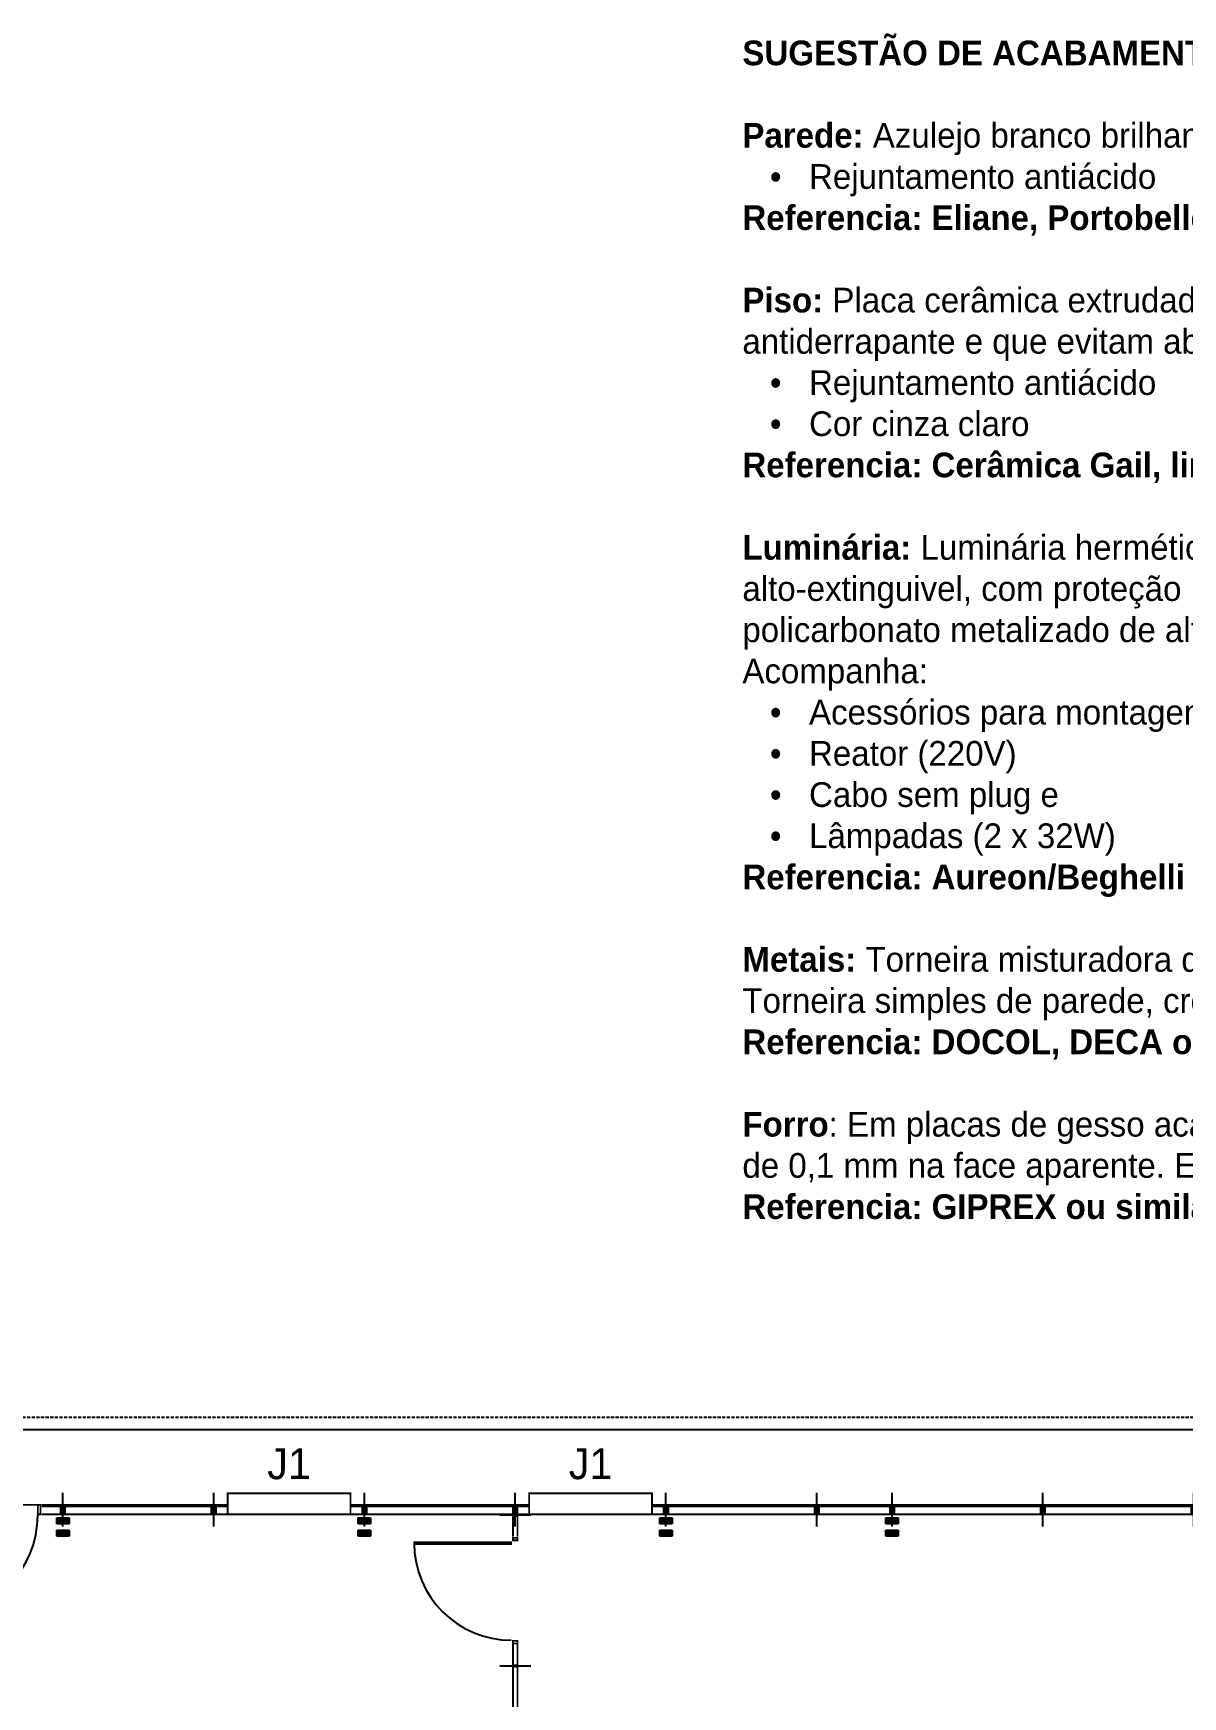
# Model space of a CAD drawing. Header units: millimetres. Extents: x -18806 to 201070, y -25046 to 92854.
# Drawn here: x 165661 to 174963, y -5941 to 7519 of the extents above; entities that cross this region are included whole.
import ezdxf
from ezdxf.enums import TextEntityAlignment as Align

# ---------------------------------------------------------------- set-up
doc = ezdxf.new("R2010")
doc.units = ezdxf.units.MM
doc.header["$LTSCALE"] = 50
doc.linetypes.add('DASHED', pattern=[0.75, 0.5, -0.25])
doc.layers.add('LAYC', color=4, linetype='Continuous')
doc.layers.add('PILARES', color=5, linetype='Continuous')
doc.styles.add('2', font='stylu.ttf', dxfattribs={"height": 0.35})
doc.styles.add('L1', font='txt', dxfattribs={"height": 0.18})

# ---------------------------------------------------------------- blocks, each defined once
blk = doc.blocks.new('f1')
at = {"color": 24}
for p, q in [((0, 0.09), (0, -0.18)), ((1.22, 0.09), (1.22, -0.18))]:
    blk.add_line(p, q, dxfattribs=at)
at = {"color": 24, "const_width": 0.014}
blk.add_lwpolyline([(0, -0.007), (1.22, -0.007)], dxfattribs=at)
at = {"color": 170, "const_width": 0.026}
blk.add_lwpolyline([(0.013, -0.016), (0.013, -0.077), (1.207, -0.077), (1.207, -0.016)], dxfattribs=at)
at = {"style": 'L1', "flags": 3}
blk.add_attdef('BLOCO', (0, 0.224), '', height=0.18, dxfattribs=at)
blk = doc.blocks.new('if11')
at = {"color": 24}
for p, q in [((0, -0.125), (0, 0.125)), ((1.22, -0.125), (1.22, 0.125))]:
    blk.add_line(p, q, dxfattribs=at)
at = {"color": 3, "const_width": 0.014}
blk.add_lwpolyline([(1.22, 0.018), (0, 0.018)], dxfattribs=at)
at = {"color": 24, "const_width": 0.014}
blk.add_lwpolyline([(0.007, 0.008), (0.007, -0.018), (1.213, -0.018), (1.213, 0.011)], dxfattribs=at)
at = {"style": 'L1', "flags": 3}
blk.add_attdef('BLOCO', (0, 0.305), '', height=0.18, dxfattribs=at)
blk = doc.blocks.new('ip1d1')
at = {"color": 24}
for p, q in [((0, -0.125), (0, 0.125)), ((1.22, -0.125), (1.22, 0.125))]:
    blk.add_line(p, q, dxfattribs=at)
at = {"color": 40, "const_width": 0.014}
blk.add_lwpolyline([(0.987, 0.818), (0.987, 0.032), (1.003, 0.032), (1.003, 0.818)], close=True, dxfattribs=at)
at = {"color": 3, "const_width": 0.014}
for points in [[(0.174, 0.018), (0.007, 0.018), (0.007, -0.018)], [(1.22, 0.018), (1.046, 0.018)]]:
    blk.add_lwpolyline(points, dxfattribs=at)
at = {"color": 7, "const_width": 0.014}
for points in [[(0.203, 0.018), (0.203, -0.018), (0.182, -0.018), (0.182, 0.018)], [(1.017, 0.018), (1.017, -0.018), (1.038, -0.018), (1.038, 0.018)]]:
    blk.add_lwpolyline(points, close=True, dxfattribs=at)
at = {"color": 24, "const_width": 0.014}
for points in [[(1.046, -0.018), (1.213, -0.018), (1.213, 0.012)], [(0.007, -0.018), (0.174, -0.018)]]:
    blk.add_lwpolyline(points, dxfattribs=at)
at = {"color": 40}
blk.add_arc((0.995, 0.032), 0.786, 90, 180, dxfattribs=at)
at = {"style": 'L1', "flags": 3}
blk.add_attdef('BLOCO', (0, 0.915), '', height=0.18, dxfattribs=at)
blk = doc.blocks.new('f11')
at = {"color": 24}
for p, q in [((0, 0.09), (0, -0.18)), ((1.22, 0.09), (1.22, -0.18))]:
    blk.add_line(p, q, dxfattribs=at)
at = {"color": 3, "const_width": 0.014}
blk.add_lwpolyline([(0, -0.007), (1.22, -0.007)], dxfattribs=at)
at = {"color": 170, "const_width": 0.026}
blk.add_lwpolyline([(0.013, -0.016), (0.013, -0.077), (1.207, -0.077), (1.207, -0.016)], dxfattribs=at)
at = {"style": 'L1', "flags": 3}
blk.add_attdef('BLOCO', (0, 0.224), '', height=0.18, dxfattribs=at)
blk = doc.blocks.new('j1a1')
at = {"color": 24}
for p, q in [((0, 0.09), (0, -0.18)), ((1.22, 0.09), (1.22, -0.18))]:
    blk.add_line(p, q, dxfattribs=at)
at = {"color": 3, "const_width": 0.014}
blk.add_lwpolyline([(0, -0.007), (1.22, -0.007)], dxfattribs=at)
at = {"color": 170, "const_width": 0.026}
for points in [[(0.013, -0.016), (0.013, -0.077), (0.105, -0.077)], [(1.115, -0.077), (1.207, -0.077), (1.207, -0.016)]]:
    blk.add_lwpolyline(points, dxfattribs=at)
at = {"color": 7, "const_width": 0.014}
blk.add_lwpolyline([(0.113, -0.016), (0.113, -0.177), (1.107, -0.177), (1.107, -0.016)], dxfattribs=at)
at = {"color": 7, "style": '2'}
blk.add_text('J1', height=0.25, rotation=180, dxfattribs=at).set_placement((0.61, -0.415), align=Align.MIDDLE)
at = {"style": 'L1', "flags": 3}
blk.add_attdef('BLOCO', (0, 0.199), '', height=0.18, dxfattribs=at)
blk = doc.blocks.new('f21')
at = {"color": 24}
for p, q in [((0, 0.09), (0, -0.18)), ((0.61, 0.09), (0.61, -0.18))]:
    blk.add_line(p, q, dxfattribs=at)
at = {"color": 3, "const_width": 0.014}
blk.add_lwpolyline([(0, -0.007), (0.61, -0.007)], dxfattribs=at)
at = {"color": 170, "const_width": 0.026}
blk.add_lwpolyline([(0.013, -0.016), (0.013, -0.077), (0.597, -0.077), (0.597, -0.016)], dxfattribs=at)
at = {"style": 'L1', "flags": 3}
blk.add_attdef('BLOCO', (-0.019, 0.194), '', height=0.18, dxfattribs=at)
blk = doc.blocks.new('pilar')
for p, q in [((-0.05, 0.17), (0.05, 0.17)), ((-0.05, 0.12), (-0.05, 0.17)), ((0.05, 0.17), (0.05, 0.12)), ((0.05, 0.12), (-0.05, 0.12)), ((-0.05, 0.07), (0.05, 0.07)), ((-0.05, 0.02), (-0.05, 0.07)), ((0.05, 0.02), (-0.05, 0.02)), ((0.05, 0.07), (0.05, 0.02))]:
    blk.add_line(p, q)
for points in [[(0.05, 0.12), (-0.05, 0.12), (0.05, 0.17), (-0.05, 0.17)], [(0.05, 0.02), (-0.05, 0.02), (0.05, 0.07), (-0.05, 0.07)]]:
    blk.add_solid(points)
at = {"style": 'L1', "flags": 3}
blk.add_attdef('BLOCO', (0, -0.305), '', height=0.18, dxfattribs=at)
blk = doc.blocks.new('p1d1')
at = {"color": 24}
for p, q in [((0, 0.09), (0, -0.18)), ((1.22, 0.09), (1.22, -0.18))]:
    blk.add_line(p, q, dxfattribs=at)
at = {"color": 40, "const_width": 0.014}
blk.add_lwpolyline([(0.982, 0.793), (0.982, 0), (1.01, 0), (1.01, 0.793)], close=True, dxfattribs=at)
at = {"color": 3, "const_width": 0.014}
for points in [[(0, -0.007), (0.173, -0.007)], [(1.047, -0.007), (1.22, -0.007)]]:
    blk.add_lwpolyline(points, dxfattribs=at)
at = {"color": 170, "const_width": 0.026}
for points in [[(0.013, -0.016), (0.013, -0.077), (0.173, -0.077)], [(1.047, -0.077), (1.207, -0.077), (1.207, -0.016)]]:
    blk.add_lwpolyline(points, dxfattribs=at)
at = {"color": 7, "const_width": 0.014}
for points in [[(0.203, -0.007), (0.182, -0.007), (0.182, -0.083), (0.203, -0.083)], [(1.017, -0.007), (1.038, -0.007), (1.038, -0.083), (1.017, -0.083)]]:
    blk.add_lwpolyline(points, close=True, dxfattribs=at)
blk.add_lwpolyline([(0.203, -0.083), (1.017, -0.083)], dxfattribs=at)
at = {"color": 40}
blk.add_arc((0.996, 0), 0.793, 90, 180, dxfattribs=at)
at = {"style": 'L1', "flags": 3}
blk.add_attdef('BLOCO', (0, 0.915), '', height=0.18, dxfattribs=at)

msp = doc.modelspace()

# ---------------------------------------------------------------- linework, layer by layer
at = {"color": 24}
msp.add_line((170906.212, -4464.879), (170656.212, -4464.879), dxfattribs=at)
at = {"color": 1}
msp.add_lwpolyline([(153001.212, -3781.879), (138371.212, -3781.879), (138371.212, -16151.879), (198311.212, -16151.879), (198311.212, -3781.879), (165371.212, -3781.879), (165371.212, 4758.121), (153001.212, 4758.121)], close=True, dxfattribs=at)
at = {"color": 7, "linetype": 'DASHED'}
msp.add_lwpolyline([(152401.212, -3681.879), (138271.212, -3681.879), (138270.724, -16751.879), (198411.212, -16751.879), (198411.212, -3681.879), (165471.212, -3681.879)], dxfattribs=at)

# ---------------------------------------------------------------- block references
at = {"color": 7, "yscale": 1000, "zscale": 1000}
for name, p, xscale, rotation in [('j1a1', (168341.212, -4471.879), 1000, 180), ('j1a1', (170781.212, -4471.879), 1000, 180), ('p1d1', (165901.212, -4471.879), 1000, 180), ('f11', (167121.212, -4471.879), 1000, 180), ('f11', (169561.212, -4471.879), 1000, 180), ('f11', (172001.212, -4471.879), 1000, 180), ('f21', (172611.212, -4471.879), 1000, 180), ('f1', (173831.212, -4471.879), 1000, 180), ('f1', (175051.212, -4471.879), 1000, 180), ('ip1d1', (169561.212, -5691.879), 1000, 90), ('if11', (169561.212, -5691.879), -1000, 90)]:
    msp.add_blockref(name, p, dxfattribs=dict(at, xscale=xscale, rotation=rotation))
at = {"layer": 'PILARES', "color": 7, "xscale": 1000, "yscale": 1000, "zscale": 1000, "rotation": 180}
for p in [(165901.212, -4471.879), (168341.212, -4471.879), (170781.212, -4471.879), (172611.212, -4471.879)]:
    msp.add_blockref('pilar', p, dxfattribs=at)

# ---------------------------------------------------------------- texts
at = {"layer": 'LAYC', "insert": (171399.331, 7460.239), "char_height": 200, "width": 12524.74085, "attachment_point": 1, "style": '2'}
msp.add_mtext('{\\fStylus BT|b1|i0|c0|p34;\\C7;SUGESTÃO DE ACABAMENTOS PARA COZINHA\\P\\PParede:\\fStylus BT|b0|i0|c0|p34; Azulejo branco brilhante em todo o pé-direito\\P\\fSymbol|b0|i0|c2|p18;   ·   \\fStylus BT|b0|i0|c0|p34;Rejuntamento antiácido\\P\\fStylus BT|b1|i0|c0|p34;Referencia: Eliane, Portobello ou similar.\\P\\fStylus BT|b0|i0|c0|p34;\\P\\fStylus BT|b1|i0|c0|p34;Piso:\\fStylus BT|b0|i0|c0|p34; Placa cerâmica extrudada a vácuo, resistente à agressão e desbaste com superfície não porosa, antiderrapante e que evitam absorção de gordura e óleo. \\P\\fSymbol|b0|i0|c2|p18;   ·   \\fStylus BT|b0|i0|c0|p34;Rejuntamento antiácido\\P\\fSymbol|b0|i0|c2|p18;   ·   \\fStylus BT|b0|i0|c0|p34;Cor cinza claro\\P\\fStylus BT|b1|i0|c0|p34;Referencia: Cerâmica Gail, linha Kitchen ou similar.\\P\\fStylus BT|b0|i0|c0|p34;\\P\\fStylus BT|b1|i0|c0|p34;Luminária:\\fStylus BT|b0|i0|c0|p34; Luminária hermética de sobrepor, com corpo moldado em policarbonato de alta resistência e alto-extinguivel, com proteção UV estabilizado vedação à prova de água com refletor parabólico em policarbonato metalizado de alta performance luminosa.\\PAcompanha:\\P\\fSymbol|b0|i0|c2|p18;   ·   \\fStylus BT|b0|i0|c0|p34;Acessórios para montagem/instalação\\P\\fSymbol|b0|i0|c2|p18;   ·   \\fStylus BT|b0|i0|c0|p34;Reator (220V)\\P\\fSymbol|b0|i0|c2|p18;   ·   \\fStylus BT|b0|i0|c0|p34;Cabo sem plug e \\P\\fSymbol|b0|i0|c2|p18;   ·   \\fStylus BT|b0|i0|c0|p34;Lâmpadas (2 x 32W)\\P\\fStylus BT|b1|i0|c0|p34;Referencia: Aureon/Beghelli ou similar\\P\\fStylus BT|b0|i0|c0|p34;\\P\\fStylus BT|b1|i0|c0|p34;Metais:\\fStylus BT|b0|i0|c0|p34; Torneira misturadora de parede, cromado, com bica móvel e arejador, articulável, bitola ¾”\\PTorneira simples de parede, cromado, com bica móvel e arejador articulável, bitola ¾”.\\P\\fStylus BT|b1|i0|c0|p34;Referencia: DOCOL, DECA ou similar. \\P\\fStylus BT|b0|i0|c0|p34;\\P\\fStylus BT|b1|i0|c0|p34;Forro\\fStylus BT|b0|i0|c0|p34;: Em placas de gesso acartonadas, modulação de 625 x 1.250 mm, classe “A”,com película de PVC de 0,1 mm na face aparente. Estrutura em perfis de alumínio.\\P\\fStylus BT|b1|i0|c0|p34;Referencia: GIPREX ou similar}', dxfattribs=at)

doc.saveas('drawing.dxf')
